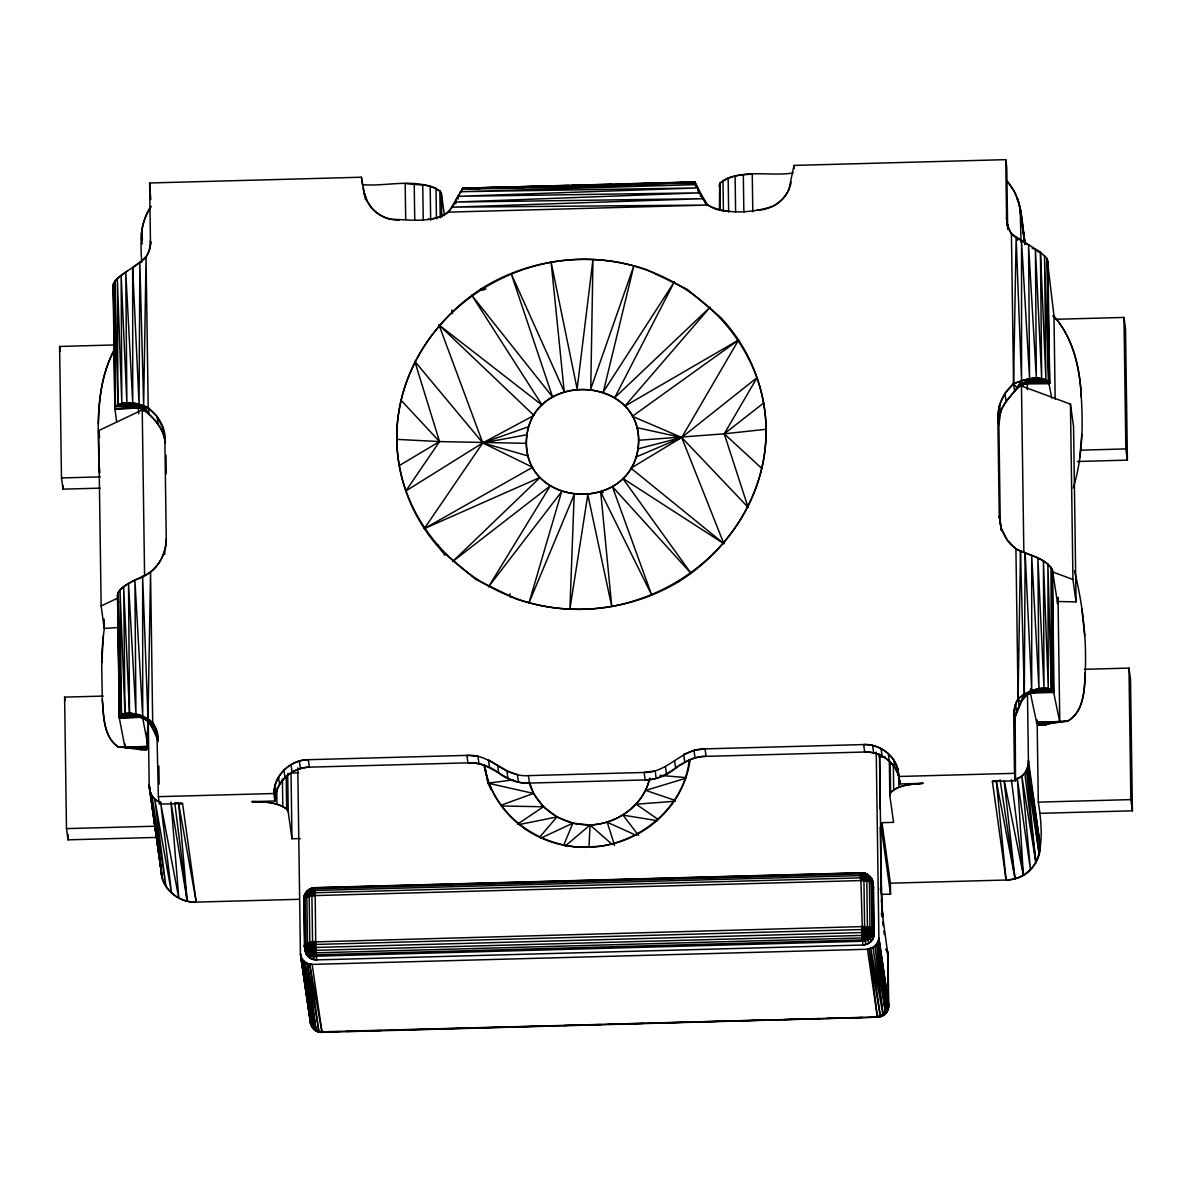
<?xml version="1.0" encoding="UTF-8"?>
<svg xmlns="http://www.w3.org/2000/svg" width="1192" height="1192" viewBox="0 0 1192 1192"><rect width="100%" height="100%" fill="white"/><g stroke="black" fill="none" stroke-linecap="round" stroke-linejoin="round"><path stroke-width="1.5" d="M872.544 883.421L873.542 887.712L874.198 933.738C874.272 939.862 868.774 944.898 862.784 945.018L860.937 880.56C856.765 865.72 873.87 875.822 873.036 883.987L873.691 930.013C873.84 936.122 868.238 941.203 862.278 941.278L316.208 956.178C310.263 956.52 304.511 951.603 304.481 945.524L303.826 899.498C303.543 893.359 308.907 887.593 315.105 887.638L861.175 872.753C866.405 872.469 871.233 876.433 872.648 881.32C872.023 876.224 863.619 873.855 863.947 880.605L864.617 926.631L873.155 929.06L874.198 933.738L872.991 938.789A11.473 10.847 -7.9 0 1 867.344 944.004L862.784 945.018L316.729 959.903L311.425 958.83A11.473 10.847 -7.9 0 1 306.001 953.57L304.943 945.584M304.556 917.974L304.183 896.652L307.104 891.661L315.105 887.638L315.791 950.322C311.872 961.616 303.096 947.074 310.307 942.038L862.889 926.571L870.13 927.51L873.214 929.104L873.855 936.599M863.172 873.423C868.73 873.304 872.738 878.802 873.036 883.987L868.506 881.082L860.937 880.56L861.071 872.946L863.991 873.021M869.937 927.465L869.385 878.132L868.551 875.569L865.541 874.943L860.922 879.368L869.266 881.439L872.455 881.156L873.155 929.06L870.13 932.308C871.71 939.102 865.034 941.904 861.861 935.437L862.889 926.571L863.902 927.823C875.315 929.06 864.9 948.281 861.861 935.437L864.17 926.601L868.685 929.447L871.427 933.977L869.415 938.611L861.861 935.437L315.791 950.322C311.946 950.218 304.69 950.084 304.541 944.928L310.307 942.038L315.791 950.322L316.729 959.903C310.784 960.156 305.077 955.343 305.003 949.264M140.373 749.813L146.393 749.589L148.031 746.401L118.976 747.22C103.108 737.818 103.704 715.856 102.303 699.644C102.095 675.879 100.396 651.92 104.434 628.348M305.435 952.095L304.75 944.556L309.816 942.142L315.537 941.486C300.16 942.41 315.329 966.25 315.791 950.322L309.264 943.975L312.736 941.68L315.791 950.322C310.576 953.391 301.71 950.992 305.882 943.557L305.122 897.591L311.902 895.669L860.937 880.56L863.008 879.607L865.034 875.971L868.849 876.12M313.243 1026.55C309.384 1026.789 319.709 1034.537 322.227 1031.929C315.969 1033.077 310.263 1027.146 310.233 1021.097L300.429 953.779L297.776 767.872M315.925 952.84L314.792 950.337L315.686 947.461C311.753 947.282 312.185 953.287 315.925 952.84L861.995 937.955C865.928 938.134 865.496 932.114 861.741 932.576L315.686 947.461L313.794 950.098L315.567 952.036L315.358 953.54C311.544 953.511 310.516 947.714 314.33 946.701L315.597 944.451L861.652 929.551C868.894 928.687 869.728 940.294 862.129 939.937L316.074 954.837C308.832 955.701 307.998 944.094 315.597 944.451C310.367 945.599 309.071 953.585 315.254 954.196L316.074 954.837L315.075 955.313C306.269 954.226 308.981 943.692 315.537 941.486M862.337 931.593C866.152 931.622 867.165 937.419 863.351 938.432L861.995 937.955L863.872 935.511L861.741 932.576L861.652 929.551L862.68 928.598C870.711 929.164 869.758 940.369 862.278 941.278C867.269 941.114 871.978 937.731 873.334 932.859M305.092 947.253L306.791 951.931L313.645 955.999L315.791 950.322C312.527 950.039 309.19 949.309 306.448 947.431C299.892 939.907 310.099 960.856 316.208 956.178L315.075 955.313M861.741 932.576L862.874 935.392L861.995 937.955M873.214 929.104L873.349 932.278L871.427 933.977L861.861 935.437L868.089 932.382L872.291 928.374L872.097 935.735L868.119 936.688L861.861 935.437L866.226 926.765L867.523 928.285L861.861 935.437L866.897 937.419L870.801 937.433L872.499 932.204L871.158 927.853L861.861 935.437L867.597 935.735L872.023 934.483L873.2 933.351L873.214 929.104L872.738 933.917M1081.293 397.04C1079.907 368.507 1073.381 338.305 1053.981 316.357C1073.441 338.215 1080.056 368.522 1081.293 397.04C1083.2 427.645 1082.321 458.384 1073.277 487.945M101.782 662.484L103.436 635.723M300.608 955.388L310.665 1023.943L315.239 1030.097L322.153 1032.347L317.832 1031.527L313.421 1028.785L310.665 1023.943L300.429 953.779L301.949 959.009A11.354 10.743 -7.9 0 0 307.104 963.449L312.155 964.417L867.478 949.279L877.282 1016.672C882.736 1018.192 889.277 1011.352 888.696 1005.333L887.966 954.166L886.267 949.145L886.55 950.918M860.937 875.584L314.867 890.469L313.019 889.307L313.436 888.427L314.911 888.8L310.129 890.275L306.776 892.897L304.049 898.619C304.049 893.359 309.309 886.937 314.911 888.8L309.741 893.732L309.115 894.849L310.322 895.877C315.478 888.889 315.567 884.032 306.88 892.063L308.028 894.283L312.334 895.609C314.658 891.02 315.493 885.134 308.803 889.813C300.369 900.228 302.545 898.276 313.585 895.505C319.039 882.393 302.172 891.497 303.826 899.498C303.468 893.598 308.683 887.384 314.911 888.8L860.982 873.915L865.764 876.597L869.266 881.439L871.829 879.219M1081.814 434.186L1079.728 457.862M99.592 473.045C97.908 431.325 94.302 385.97 115.251 348.034M455.761 203.817L455.88 200.196L462.839 188.217L694.772 181.914L700.27 193.223L707.78 205.054C726.554 215.335 753.374 212.549 773.012 206.276A34.523 32.646 -7.9 0 0 788.851 189.722L793.976 165.42L1005.735 159.654L1006.778 167.118L1007.598 225.109A35.328 33.406 -7.9 0 0 1007.97 229.4L1006.569 217.644L1005.735 159.654M98.37 423.845C98.861 398.232 102.229 371.546 114.894 348.884M138.793 413.862L138.183 407.768L146.065 409.988M314.196 1029.515L316.148 1030.603L307.462 963.508L303.558 960.841L301.04 956.952L311.857 1026.565L315.12 1030.111L318.845 1031.87L309.741 964.224L307.462 963.508L318.964 1031.512L319.829 1031.944L316.357 1031.005M1074.484 570.685C1082.619 604.18 1086.806 638.346 1085.227 672.839C1084.511 689.706 1084.154 712.607 1066.974 721.413L1036.548 722.173L1030.29 692.627M867.344 874.332L863.291 874.764L860.922 878.221L869.266 881.439L867.97 875.286L862.308 872.753M867.448 926.929L866.793 880.903C866.688 876.925 871.873 879.13 871.218 882.154L871.873 928.181M588.967 847.288L590.085 824.998C617.203 823.955 643.74 805.271 649.715 778.108C643.322 808.638 610.438 828.529 580.236 824.372M876.239 752.092L878.891 938L888.696 1005.333L886.714 1012.127M1085.227 672.839C1084.467 689.617 1084.005 710.924 1068.151 720.922L1039.245 725.243L1036.608 722.486L1059.777 721.994L1058.049 600.708M526.313 443.32C526.685 368.79 647.182 372.738 638.092 448.833C626.947 516.807 517.477 505.408 526.953 434.618C536.802 366.883 648.403 378.728 637.973 448.982C629.063 511.711 527.415 508.373 526.313 443.32L439.55 441.576L396.772 439.356C395.893 377.328 432.368 319.322 484.25 286.914A184.879 174.807 -7.9 0 1 647.033 269.809L687.024 289.209L720.668 317.37A184.685 174.613 -7.9 0 1 766.083 429.284C766.977 491.327 730.487 549.318 678.62 581.726M319.948 1031.542L322.078 1032.347L877.416 1017.208L869.192 949.1L880.396 1016.627L886.252 1012.634L888.696 1005.333L878.891 938L877.789 942.812A11.354 10.743 -7.9 0 1 873.021 947.759L867.478 949.279L874.973 946.224L878.638 940.294L888.338 1008.194L886.073 1012.991L878.727 1017.059L321.959 1031.81L315.269 1030.052L311.634 1026.342M880.024 808.772L879.651 753.97M1000.952 527.52C1004.483 537.026 1010.414 547.351 1020.501 550.853L1018.057 698.81L1015.599 704.055L1013.677 715.334L1014.496 773.325L1015.539 780.79L992.4 781.431L1006.078 880.024C1047.336 878.355 1042.926 831.182 1038.292 802.127L1037.129 720.638M1022.393 699.421L1015.152 717.092L1015.539 780.79M867.314 874.749L870.95 877.774L869.266 881.439L864.274 876.582L862.323 875.554L860.922 876.507L869.266 881.439L869.296 879.636L866.793 880.903M877.416 1017.208L877.595 1015.986M166.269 538.829C166.895 558.169 152.934 574.663 134.89 580.057C128.676 584.035 118.902 586.986 117.546 595.255L119.304 717.942L124.922 747.19L148.061 746.565L142.519 716.988L119.304 717.942L118.038 592.648C123.849 584.274 134.13 580.727 142.816 576.183C157.955 570.908 165.703 553.997 166.269 538.829L164.869 440.206L162.782 427.824L157.076 416.544L148.195 407.336C138.078 403.85 124.981 399.692 115.52 406.532L114.894 408.96L116.682 421.864M888.383 1002.651L887.668 951.752M877.595 1016.091L877.506 1017.029L877.833 1016.165C880.098 1017.223 886.505 1015.107 884.896 1012.604M310.129 1013.796L310.233 1021.097L311.708 1022.766L312.051 1026.983M140.581 407.828L114.894 408.96L113.136 286.274C113.851 278.883 122.016 275.322 127.127 271.12M396.772 439.356C395.953 335.19 491.566 254.715 592.975 259.528C683.552 263.268 764.921 336.636 766.083 429.284C766.918 533.465 671.305 613.94 569.895 609.127C479.318 605.387 397.949 532.019 396.772 439.356A184.685 174.613 -7.9 0 0 442.202 551.285L475.832 579.431L515.778 598.816A184.879 174.807 -7.9 0 0 678.606 581.711M102.303 699.644C103.719 715.826 103.391 736.284 117.919 746.833L139.33 749.425L146.393 749.589L147.45 748.725L147.763 720.892M887.638 952.989L887.697 955.15M305.659 949.264L307.119 942.947L315.791 950.322C311.455 951.41 302.738 951.156 304.854 944.392L308.534 947.863L315.791 950.322L310.293 954.3M888.338 1008.194L877.848 942.485L887.221 1010.876L884.166 1014.466L878.727 1017.059M478.081 756.339L466.906 755.37L308.311 759.691C287.659 759.751 269.481 780.447 275.114 800.994L251.974 801.62C263.685 801.873 276.767 801.799 286.646 809.01L288.226 811.871L291.965 838.766L300.22 838.542M275.129 784.977L276.171 792.442L275.114 800.994C274.98 786.899 284.739 774.115 297.806 769.361A36.028 34.061 -7.9 0 1 309.339 767.156L467.935 762.835C491.283 760.839 506.123 785.096 529.471 783.084L645.17 779.941C668.712 780.596 682.524 755.683 706.066 756.354L864.662 752.018C882.482 751.303 899.617 765.711 899.841 783.949L922.981 783.323C911.954 784.291 899.081 784.455 890.603 792.546L889.828 795.466L893.553 822.361L881.991 822.674L882.14 833.64L890.543 894.149L881.246 894.402M881.991 822.674L890.379 883.183L1006.078 880.024C1024.017 879.696 1040.527 864.543 1040.318 846.201L1028.428 760.541L1027.474 694.146M887.161 1008.238L888.591 1006.018C887.995 1011.606 883.555 1017.432 877.282 1016.672M1051.731 398.217L1048.528 381.276C1037.86 374.795 1024.241 379.563 1013.572 383.735L1004.96 393.435L999.567 404.997L997.838 417.483L999.254 516.121L1001.474 530.663M999.567 404.997L1000.609 412.462L998.881 424.963L1000.282 523.586M873.691 930.013L870.115 933.708L861.861 935.437L870.13 927.51L872.887 932.889L872.797 929.879M689.289 759.706C684.223 809.219 636.573 845.903 588.252 847.259C540.334 848.734 491.089 814.374 484.801 765.279M887.369 1010.488L883.734 1014.675L885.656 1013.394L883.734 1014.675L885.418 1013.215L876.612 944.481L887.221 1010.876L883.555 1015.167L881.305 1015.912L885.626 1013.334L874.973 946.224L883.212 1015.212L886.535 1012.068L886.535 1010.622M728.699 211.059A34.702 32.825 -7.9 0 1 707.78 205.054C705.858 206.842 691.524 172.751 695.1 184.611M117.546 595.255L117.993 592.707L121.465 714.5L119.543 716.347L117.546 595.255L118.574 602.63M861.071 872.946L315.001 887.831L309.428 892.465L306.672 896.846L305.137 894.268L306.88 892.063L310.069 889.903L314.911 888.8L308.683 891.81L304.765 897.874L304.467 895.386L305.927 892.57M307.655 891.05L308.773 893.24L314.882 895.46L312.602 894.417L310.546 895.296M863.947 880.605L868.744 877.863L872.499 883.034C873.11 878.772 865.943 873.84 864.96 879.964L863.947 880.605L863.008 879.607M313.913 888.859L314.867 890.469C313.854 892.48 309.041 889.739 312.006 888.368M304.303 896.175L304.467 895.386M1017.059 778.674C1024.643 776.171 1028.815 768.229 1028.428 760.541C1029.054 769.108 1023.362 778.197 1014.377 779.151M885.313 1013.826L886.595 1012.157L885.879 1013.155M719.432 209.524L719.7 183.508C739.979 167.55 769.823 176.982 793.157 172.944M860.982 873.796L864.9 873.349L861.011 873.244L865.526 875.733L869.266 881.439L870.458 877.848L869.609 876.165L870.95 877.774M138.049 408.007L114.894 408.96L114.819 281.431C126.337 267.395 152.129 263.134 150.445 240.993L149.626 182.987L361.385 177.221L365.497 199.705M886.923 1007.508L888.1 1006.704L887.384 1009.415L888.576 1007.061M303.826 899.498L305.122 897.591M719.104 186.205L719.879 183.285C728.357 175.194 741.23 175.03 752.256 174.062L752.793 211.714M879.294 756.905L879.443 754.938M888.696 1005.333L887.399 1007.24M314.241 1028.711C311.648 1027.504 317.415 1032.883 319.367 1031.14M869.713 880.858L869.296 879.636L871.218 882.154L871.546 881.141M865.884 873.602C855.364 870.726 870.369 875.613 869.266 881.439L869.519 876.239M791.16 182.093C788.27 198.081 773.34 209.762 757.352 210.269M1000.609 412.462C1003.858 399.484 1016.24 392.63 1021.38 380.725C1014.362 395.491 996.587 405.965 998.881 424.963C995.305 409.735 1001.951 393.747 1013.572 383.735C1024.256 379.577 1037.919 374.914 1048.588 381.336L1049.675 383.481L1026.237 383.586C1020.203 382.721 1007.583 395.625 1029.456 378.847L1019.16 386.342L1021.589 384.643M157.955 740.441A35.328 33.406 -7.9 0 0 153.723 729.877L146.124 717.957L144.456 717.852L150.401 723.455L157.985 740.47C159.862 721.041 138.168 709.493 121.45 714.515L119.543 716.347L140.76 716.943L119.543 716.347L124.713 715.692L141.252 716.75M563.727 845.113L572.86 823.18L590.085 824.998L612.345 844.606M276.171 792.442C280.239 777.84 294.379 767.663 309.339 767.171L308.311 759.691C290.431 759.93 273.579 775.173 274.071 793.514L158.372 796.673L156.942 733.005M1001.265 530.097L999.254 516.121L1001.34 528.503L1007.046 539.767L1015.927 548.99L1018.057 698.81A35.328 33.406 -7.9 0 0 1013.677 715.334L1014.705 722.799A35.328 33.406 -7.9 0 1 1019.1 706.275L1023.675 694.534C1032.257 690.079 1044.356 684.893 1053.341 690.883L1059.718 721.696L1036.548 722.173L1039.245 725.243L1046.442 725.138M309.115 894.849L308.43 896.28L306.106 894.849L306.895 891.467L313.943 888.77M870.339 934.468L870.786 930.222L868.223 927.063L867.523 928.285M304.854 944.392L304.869 948.162L304.511 945.971M1017.387 240.262L1018.057 238.773C1009.937 235.062 1006.853 226.018 1006.569 217.644A35.328 33.406 -7.9 0 0 1011.427 233.915L1013.572 383.735L1014.601 391.2L1021.067 384.986L1036.37 378.236L1020.561 385.299L1036.37 378.236L1022.781 384.048M305.897 945.897L305.882 943.557L309.637 947.223L315.791 950.322L308.281 953.123C305.092 951.395 306.597 940.786 309.264 943.975M338.915 1031.661L320.246 1032.257L316.163 1030.484L305.375 962.361L313.988 1028.89L313.421 1028.309M314.911 888.8L309.041 892.182L305.733 897.263L305.182 895.162M150.788 206.738C139.494 223.098 140.552 243.555 141.714 262.419M151.041 206.305C144.485 217.465 139.211 230.771 142.369 243.883M113.374 284.069L114.819 281.431L117.934 404.654L115.46 406.606L113.374 284.069L114.894 408.96M455.88 200.196C446.374 226.107 412.402 219.522 390.961 219.298A34.523 32.646 -7.9 0 1 371.263 207.602L367.166 201.15L364.663 193.73C367.955 209.524 383.407 220.445 399.245 220.043M1021.38 380.725L1016.999 388.309L1019.533 386.029L1021.469 385.97L1070.446 404.133L1073.56 426.542L1076.063 601.885L1057.423 601.483M305.897 892.748L308.072 890.707M738.548 340.048L632.341 416.306L681.705 437.479L723.857 543.656L630.955 468.173L681.705 437.479L738.548 340.048L624.802 406.189L710.238 307.089L614.714 397.681L674.404 281.744L603.331 391.915L633.861 265.786L590.755 388.979L592.975 259.528L577.122 388.89L551.121 262.151L564.218 391.572L511.144 273.549L552.596 397.04L471.689 295.154L542.226 405.265L439.014 324.999L482.79 442.902L532.586 467.294L424.307 528.607L482.79 442.902L533.971 415.427L439.014 324.999M152.695 722.412L151.429 724.468L153.723 729.877L152.695 722.412L150.55 572.577L148.002 719.029L152.695 722.412A35.328 33.406 -7.9 0 1 157.553 738.682L157.97 741.662M150.863 243.973L150.445 240.993A35.328 33.406 -7.9 0 1 146.05 257.517L132.655 267.5L132.744 403.268L125.771 272.044L126.888 402.941L121.137 275.397L121.822 403.432L117.352 278.615L117.934 404.654L139.837 407.634L115.46 406.606M427.913 219.254A34.702 32.825 -7.9 0 0 448.639 212.116L462.854 188.217L568.584 185.43M307.476 948.087L306.642 949.875L305.763 946.865M887.221 1010.876L887.802 1010.071M869.341 934.796L870.115 933.708L869.192 932.874L861.861 935.437M307.715 943.781L310.307 942.038M862.65 935.988L863.604 936.286M870.16 937.612L867.538 939.922M308.966 889.694L309.041 892.182L313.824 893.598L314.852 892.748L860.922 877.848M309.711 889.336L309.264 890.797L310.874 892.138L314.852 892.748L314.241 891.169M864.379 940.071L862.129 939.937L863.351 938.432M321.959 1031.81L309.741 964.224L312.155 964.417L321.959 1031.81L320.246 1032.257M539.797 837.022L556.917 816.937L572.86 823.18L540.87 838.125M860.937 880.56L862.188 878.474L861.503 876.701M1027.951 693.908L1037.517 689.006L1024.822 696.262L1026.357 694.727L1043.715 688.231L1027.802 693.61L1029.068 692.91M884.166 1014.466L885.418 1013.215L885 1013.99M862.323 875.554L860.937 875.017L862.621 873.766L866.614 873.959L863.202 872.917M1027.146 694.072L1020.784 702.326L1018.057 698.81L1023.675 694.534L1022.781 698.899L1030.35 691.166L1024.822 696.262M880.143 889.351L881.424 887.429L879.547 755.937M868.551 938.581L865.079 940.875M1027.31 389.635L1027.266 383.496L1048.588 381.336L1047.172 258.604L1040.452 252.197L1011.427 233.915M565.097 846.141L590.085 824.998M311.216 888.413L310.307 890.603L314.852 892.748M636.23 456.938L681.705 437.479L757.054 377.655L724.244 433.813L748.084 507.315L681.705 437.479L636.96 427.66M763.64 403.03L724.244 433.813L638.629 440.265M529.471 783.084A46.011 43.508 -7.9 0 1 498.703 772.967A47.471 44.894 -7.9 0 0 483.922 765.085A47.516 44.923 -7.9 0 0 467.935 762.835L466.906 755.37C490.255 753.359 505.095 777.646 528.443 775.619L644.127 772.461L645.17 779.941A46.011 43.508 -7.9 0 0 675.611 768.14L678.099 766.203M863.842 873.125L868.551 875.569M881.261 893.568L881.424 887.429L881.633 896.697A22.827 0.864 88.4 0 0 882.259 910.926L882.78 916.827L881.484 900.481M862.74 934.975L863.485 934.304M656.181 778.361L655.153 770.896L644.127 772.461C667.684 773.131 681.481 748.218 705.038 748.874L863.634 744.553C878.727 743.897 893.568 754.014 897.725 768.676M1036.98 719.819L1037.04 723.544L1068.151 720.922M517.477 824.179L543.448 806.761L556.917 816.937L519.518 824.491M308.43 948.564L307.685 949.056L308.579 950.486M1046.04 379.697L1024.584 383.422L1046.04 379.697L1025.567 383.362L1048.588 381.336L1044.55 255.49L1045.906 379.622L1040.467 252.212L1032.153 248.1M679.336 765.234L688.797 760.109M528.712 426.662L482.79 442.902L405.802 491L439.55 441.576L414.786 361.34L482.79 442.902L527.981 455.925M882.006 1015.957L883.212 1015.212M308.847 889.634L310.68 888.651M869.192 932.874L870.13 932.308M399.216 465.61L439.55 441.576L400.87 400.065M862.129 939.937C867.672 939.296 868.387 931.012 862.442 930.594L861.652 929.551M879.592 1016.91L877.506 1017.029L880.65 1016.359M866.539 939.519L862.278 941.278M305.107 946.135C304.556 953.421 311.335 953.332 315.791 950.322M119.409 627.499L104.24 628.378L101.141 605.968L98.638 430.64L142.221 409.944L144.157 409.899C153.813 418.556 164.034 428.688 165.018 442.366M101.141 605.968L117.904 598.012M1021.887 384.48L1024.718 383.347L1023.347 383.794M424.307 528.607L540.14 477.396L452.632 561.566L550.227 485.904L488.467 586.911L561.611 491.67L528.995 602.854L574.186 494.606L569.895 609.127L587.82 494.71L611.749 606.505L600.708 492.013L651.726 595.106L612.345 486.56L691.166 573.501L622.716 478.32L723.857 543.656M308.803 889.813L312.691 888.204L322.674 888.025M313.228 888.129L312.08 889.664L314.867 890.469M313.436 888.427L315.001 887.831L313.168 887.831M683.746 754.387L693.893 750.453L705.038 748.874L706.066 756.354A47.516 44.923 -7.9 0 0 690.168 759.468A104.24 98.564 -7.9 0 1 656.27 821.184A103.853 98.191 -7.9 0 1 599.844 846.335L580.266 847.199M316.849 1030.067L313.734 1029.009L303.558 960.841L311.857 1026.565L313.451 1028.711M147.212 731.962L147.45 748.71L124.996 747.488L148.091 746.713M500.789 805.315L533.524 793.425L543.448 806.761L500.923 805.971M315.954 1029.292L314.137 1029.441L312.408 1027.176M152.054 725.958L149.596 720.043L147.197 719.402L150.818 722.993L140.731 715.558L129.675 713.248L147.659 719.968L138.987 716.198L134.487 715.9L140.164 716.452L125.801 714.976L124.713 715.692L121.45 714.515L120.034 589.861L124.951 713.427L144.128 717.182L143.1 716.824M313.123 889.411L314.077 889.113M137.81 407.396L117.799 404.744C142.146 395.893 167.223 417.334 165.166 442.783M314.047 951.127L314.986 950.829M685.832 778.257L645.692 790.371L675.387 800.488M1025.567 383.362L1048.588 381.336M1024.584 383.422L1041.793 378.564L1024.137 383.511M138.987 716.198L128.289 714.276L125.801 714.976L135.635 715.2L145.096 718.761L129.675 713.248M638.092 448.833L681.705 437.479M1023.511 383.705L1026.535 384.107M1027.802 693.61L1048.498 688.544L1030.052 692.627L1051.418 689.453L1053.341 690.883L1052.342 569.761C1044.833 557.335 1028.204 555.07 1015.927 548.99M866.003 927.302L863.902 927.823L861.592 926.586L864.617 926.631M311.678 888.219L312.691 888.07M1030.827 692.507L1048.498 688.544M310.903 888.725L314.077 888.621M482.79 442.902L526.849 434.752M1058.064 721.831L1039.245 725.243L1058.138 721.741M862.665 873.006L861.175 872.753M1052.566 316.118L1053.981 315.865L1047.172 258.604L1047.604 280.642M1027.266 383.496L1026.237 383.586L1049.675 383.481L1047.932 260.795M315.105 887.638L312.93 887.98L315.239 888.234L314.003 887.936M313.809 1029.158L315.344 1030.395L318.607 1030.573M491.134 789.685L487.96 783.174L513.365 779.851M1037.904 724.438L1059.777 721.518L1036.638 722.635M766.083 429.284L724.244 433.813L761.986 468.59M860.937 875.017L863.291 874.764M1053.341 690.883L1030.707 692.775L1030.663 689.065L1030.707 692.775L1051.418 689.453L1050.986 566.945L1053.341 690.883L1030.946 693.088L1054.086 692.448L1052.342 569.761C1045.95 558.616 1031.303 556.202 1020.501 550.853L1024.315 694.116L1018.057 698.81L1019.1 706.275M307.685 892.003L306.731 891.869M675.342 801.218L636.141 804.227L657.909 819.247M922.981 783.323C911.925 784.425 898.112 784.202 890.201 793.187L889.828 795.466L889.336 760.764M315.314 1030.32L316.968 1031.065L313.734 1028.8L318.964 1031.512M128.289 714.276L121.45 714.515L141.684 716.675M480.093 188.574L468.992 188.902L480.108 188.619M507.852 187.74L524.51 187.233M546.711 186.578L568.912 185.907M587.418 185.341L611.466 184.626M626.262 184.179L655.868 183.285M666.969 182.957L694.727 182.123L663.199 182.957M695.726 186.667L695.174 182.51L461.751 189.185L696.158 184.611L460.231 191.703L697.663 187.934L457.862 196.322L700.047 192.836L454.867 202.074L703.325 198.677L451.947 207.155L707.78 205.054L448.639 212.116M572.294 185.341L611.258 184.313M616.815 184.164L655.779 183.151M511.577 187.77L524.525 187.412M555.993 186.548L568.957 186.205M600.425 185.341L611.526 185.043M642.995 184.179L655.958 183.821M687.426 182.972L694.936 183.389M480.421 289.149L485.978 289M480.525 290.073L484.235 289.894M100.217 488.139L63.027 489.152L61.477 477.947L59.6 346.455L115.132 344.935M1055.471 319.292L1123.967 317.43L1125.516 328.634L1127.394 460.127L1077.419 461.498M61.477 477.947L100.351 476.889M1081.412 450.144L1125.844 448.922L1127.394 460.127M156.882 837.41L68.033 839.824L66.484 828.619L64.606 697.126L103.481 696.068M1084.541 669.308L1128.973 668.101L1130.523 679.306L1132.4 810.813L1039.841 813.331M119.304 717.942L142.444 717.316M148.121 746.862L117.919 746.833M298.447 772.818L291.027 773.012L291.965 838.766M879.622 756.965L885.194 756.816M1014.496 773.325L898.813 776.484C898.589 758.246 881.439 743.838 863.634 744.553L864.662 752.018A36.028 34.061 -7.9 0 1 876.269 753.582C889.47 757.591 899.617 769.987 899.841 783.949L897.502 768.006M66.484 828.619L155.333 826.205M1038.292 802.127L1130.85 799.608L1132.4 810.813M344.95 887.414L367.24 886.818M387.668 886.252L409.959 885.641M432.249 885.045L452.677 884.479M474.967 883.883L497.258 883.272M519.548 882.661L541.838 882.05M562.266 881.499L584.557 880.888M606.847 880.277L629.138 879.666M649.565 879.115L673.703 878.459M694.146 877.893L716.422 877.297M736.865 876.731L759.155 876.12M781.431 875.524L803.721 874.913M824.149 874.347L846.439 873.751M148.255 719.968L149.179 784.515L161.054 870.19C161.009 888.427 178.487 902.94 196.233 902.106L299.073 899.304M346.35 1031.453L381.634 1030.499M390.916 1030.246L426.2 1029.277M433.635 1029.083L468.918 1028.115M478.215 1027.862L513.499 1026.908M520.919 1026.699L556.217 1025.731M563.637 1025.537L600.783 1024.524M608.218 1024.315L643.501 1023.362M652.784 1023.108L688.082 1022.14M695.502 1021.931L732.648 1020.918M740.083 1020.724L775.366 1019.756M784.649 1019.503L819.947 1018.549M827.367 1018.341L862.665 1017.387M870.086 1017.178L877.521 1016.97M462.854 188.217L463.45 189.081L462.839 188.217L695.204 182.6M147.763 729.176L148.031 747.786L124.981 747.012L146.393 749.589L136.514 747.578L124.996 747.488L124.936 743.778M132.297 714.202L128.84 714.202L135.635 715.2L124.966 713.442L123.67 586.702L129.496 713.218L135.948 714.142L148.002 719.029L142.638 576.287L142.712 716.347L134.89 580.057L135.948 714.142L128.527 583.529L129.496 713.218L124.951 713.427L142.34 717.182L130.137 715.438L140.477 716.526M251.974 801.62C263.775 801.799 277.095 801.739 286.885 809.234L288.226 811.871L287.689 773.519M444.467 215.633L441.442 193.775L439.863 190.914C416.813 177.027 387.489 186.801 362.428 184.685L361.385 177.221M148.031 747.801L125.681 747.235M863.932 873.319L864.9 873.349M320.812 1032.078L322.019 1032.138M138.242 716.556L141.476 716.735M1037.04 723.559L1059.211 721.89M310.65 942.738L313.079 942.902M316.148 1030.603L313.824 1029.083L314.539 1029.784M660.055 775.381L685.743 777.571M599.621 492.341L603.122 492.683M160.622 802.35C152.695 800.219 148.97 792.144 149.179 784.515L161.054 870.19C161.278 888.427 178.428 902.836 196.233 902.106L182.555 803.512A36.028 34.061 -7.9 0 1 176.043 803.095M137.214 407.649L138.034 408.334M862.874 935.392L863.872 935.511M117.799 404.744L138.898 407.426L121.733 403.522L142.802 408.945L126.874 403.03L144.605 410.197M869.594 928.27L870.771 928.419M314.107 1029.277L316.61 1031.08M880.948 1015.152L882.08 1015.301M138.823 716.377L144.128 717.182M657.209 820.677L622.984 815.134L638.569 835.458M869.4 880.56L865.913 880.203M313.883 955.552L316.208 956.178M142.519 717.539L132.923 714.276L139.956 716.332L146.08 719.64L137.631 715.185L147.853 720.996L137.631 715.185M698.467 192.836L700.27 193.223L702.624 199.079M487.96 783.174L533.524 793.425L529.769 783.114M121.733 403.522L141.192 408.096M1037.457 251.512L1040.452 252.197L1041.674 378.49L1035.431 248.949L1036.34 378.147L1028.562 244.956L1029.575 378.758L1021.544 240.903L1021.559 380.65L1016.135 237.491L1013.572 383.735L1017.119 388.056M313.794 950.098L314.792 950.337M308.281 953.123L307.149 952.11M306.776 892.897L305.077 894.03M865.66 874.198L867.97 875.286M313.362 943.841L315.597 944.451M578.582 824.328C556.068 820.707 535.476 804.749 529.188 782.414M313.734 1028.8L315.314 1030.097L314.405 1029.486M139.509 407.56L140.388 407.843L126.874 403.03M489.45 767.246L488.422 759.781L507.017 771.269L517.373 774.651L518.416 782.116M1052.685 571.951L1072.949 579.476L1076.063 601.885M315.835 1030.171L314.733 1029.59M870.786 877.431L873.036 883.987L872.231 881.126M314.062 949.324L315.001 949.741M636.439 835.443L607.22 822.242L614.565 845.277M145.23 718.851L147.659 719.968M161.009 802.439C154.662 800.726 150.386 795.228 149.551 788.836L162.365 878.653L152.01 795.898L165.941 886.49L154.766 799.296L171.559 893.151L160.846 804.153L178.815 898.187L170.963 801.948L187.233 901.241L178.621 803.408L174.747 802.887L187.233 901.241M135.098 713.963L137.378 715.111M867.418 874.615L864.602 873.468L867.776 875.673L869.236 880.486M314.33 946.701L315.686 947.461M1029.456 245.477L1018.057 238.773M164.198 436.272C159.296 421.298 146.422 410.391 132.863 403.358L142.176 408.662M132.863 403.358L143.547 409.482M310.665 1023.943L311.529 1025.12M141.937 408.454L143.219 409.199M312.036 1022.93L310.233 1021.097L310.993 1024.762L312.975 1027.385M318.815 1031.557L317.638 1030.707M318.055 1031.482L316.998 1030.722M314.137 1029.352L314.897 1029.977M867.106 874.645L871.769 879.383M312.244 954.941L313.645 955.999M140.731 715.558L147.853 720.996M524.45 828.514C503.426 813.48 488.377 790.654 483.922 765.085M149.328 722.292L145.946 719.253L151.429 724.468L147.435 720.653L150.401 723.738L148.583 721.13M144.456 717.852L150.401 723.455M867.999 874.913L871.68 879.011M144.157 409.899L139.255 404.475L146.75 412.03L143.785 405.727L149.224 414.801L148.195 407.336L146.05 257.517L143.651 405.667L139.851 262.583L139.077 404.401L132.655 267.5M312.349 1026.163L313.079 1027.012M866.39 874.898L869.266 881.439M869.937 880.098L871.218 882.154M147.853 720.177L153.723 729.877M311.797 1026.401L312.542 1027.608M886.267 949.145L886.982 949.845M886.476 950.113L887.176 951.112M1006.838 180.782L1014.094 191.286L1018.981 202.506L1024.986 243.302M1007.285 181.333C1022.557 198.215 1021.797 221.891 1024.956 242.959M437.688 544.655L444.899 555.383M310.68 1022.006L311.499 1024.42L310.68 1022.006L311.604 1023.392M311.291 1025.597L311.857 1026.565L302.083 959.009M313.824 893.598L314.882 895.46M315.358 953.54L316.074 954.837M861.592 926.586L862.68 928.598M881.424 898.828L882.78 916.827M887.802 953.868L882.348 913.996M872.306 930.52L872.902 931.772M871.918 882.289L873.542 887.712L872.589 881.156M307.685 950.277L306.448 947.431L306.061 949.562M703.697 199.243L705.5 203.609M309.13 953.138L309.637 954.449M1057.542 603.465L1057.885 597.43L1057.677 603.822L1052.342 569.761M881.618 903.804L881.946 905.115M451.753 310.099L452.543 313.6M305.212 948.802L304.72 945.45M1004.305 781.043L1023.362 875.152L1017.342 778.555L1030.484 869.728L1021.842 776.126L1035.908 862.77L1026.431 770.449L1039.26 854.753L1028.249 764.087L1040.318 846.201M308.028 894.283L308.43 896.28M363.083 187.993L364.722 196.248M1004.141 781.073L1015.048 878.668L996.318 781.118L992.4 781.431A36.028 34.061 -7.9 0 0 1000.803 780.209M868.223 927.063L868.685 929.447M484.667 765.473L487.632 781.401M881.856 908.185L882.214 910.152M196.233 902.106L178.621 803.408L182.555 803.512L159.415 804.138L158.372 796.673M872.157 933.515L871.859 930.967M1081.889 609.038L1084.69 635.679M882.095 911.671L882.497 914.145M142.369 238.311L141.505 232.798L142.459 240.099M887.519 951.35L887.966 954.166M509.923 593.81L510.474 597.386M1015.048 878.668L1000.177 780.373L996.318 781.118L1006.078 880.024M873.021 947.64L883.048 1015.033L870.831 948.653L880.277 1016.21M698.259 191.316L697.827 188.276L697.961 190.78M1019.026 202.864L1020.546 213.74M1021.052 217.361L1024.852 244.524M149.283 786.72L161.054 870.19L160.98 864.707M1024.911 243.6L1020.441 209.881M1007.166 223.321L1008 229.296M1004.96 393.435L1005.988 400.899M1015.599 704.055L1016.627 711.535M1014.109 709.627L1015.152 717.092M893.926 760.168L894.954 767.633M888.308 753.508L889.351 760.988M881.052 748.487L882.08 755.952M793.976 165.42L794.394 168.415M872.633 745.432L873.662 752.897M881.395 913.161L881.886 916.722M882.631 922.057L883.123 925.618M883.868 930.952L884.36 934.513M872.216 935.526L872.738 939.266M870.413 937.851L870.92 941.591M868.029 939.654L868.551 943.394M865.258 940.831L865.779 944.571M694.012 750.438L695.04 757.918M683.657 754.447L684.7 761.926M674.583 760.675L675.611 768.14M665.508 766.888L666.537 774.353M528.443 775.619L529.471 783.084M506.928 771.209L507.956 778.689M497.675 765.487L498.703 772.967M487.439 779.434L487.781 781.922M477.962 756.339L479.005 763.804M299.341 761.062L300.384 768.527M291.012 764.579L292.055 772.043M313.213 955.88L313.72 959.62M304.183 896.652L304.526 899.155M310.397 954.866L310.918 958.591M283.905 769.987L284.948 777.467M307.983 953.183L308.505 956.923M306.106 950.963L306.627 954.703M278.481 776.946L279.524 784.425M149.626 182.987L150.788 199.526M162.782 427.824L163.826 435.289M157.076 416.544L158.104 424.024M164.541 551.315L164.958 554.31M155.303 727.522L156.346 734.987M98.638 430.64L99.592 437.524M59.6 346.455L60.271 351.253M64.606 697.126L65.053 700.33M150.55 792.754L162.365 878.653M1025.075 244.315L1020.173 207.915L1021.023 242.125M1027.593 767.41L1039.26 854.753M1011.412 779.732L1023.362 875.152M1024.792 773.146L1035.908 862.77M873.468 930.907L873.572 931.772M113.136 286.274L113.925 293.5M99.562 472.553L98.891 460.991M694.757 181.899L694.832 182.763M700.27 193.223L700.479 196.322M872.023 934.483L872.097 935.735M888.1 1006.704L888.174 1008.045M304.541 944.928L304.616 946.418M306.597 895.386L306.672 896.846M881.544 893.359L881.722 899.394M458.264 195.533L458.324 198.945M1047.798 289.82L1049.675 383.481M881.231 891.854L880.292 827.293M1123.967 317.43L1125.844 448.922M1128.973 668.101L1130.85 799.608M1070.446 404.133L1072.949 579.476M1053.981 315.865L1055.173 399.32M1023.034 382.304L1023.079 385.999M1021.469 385.97L1023.839 552.075M898.708 774.487L898.887 787.271M893.329 764.176L893.702 789.745M890.171 761.494L890.603 792.546M890.379 883.183L890.543 894.149M743.316 174.688L743.868 212.34M735.106 176.029L735.613 211.893M728.163 178.01L728.655 212.087M722.978 180.484L723.41 210.969M719.879 183.285L720.266 210.179M441.77 217.093L441.442 193.775L440.444 191.54L433.977 187.382L428.032 185.579L405.176 183.523L405.697 219.388M439.863 190.914L440.235 217.808M436.019 188.306L436.451 218.792M430.178 186.131L430.655 220.207M422.743 184.551L423.249 220.416M414.22 183.657L414.727 219.522M311.902 895.669L312.557 941.695M309.16 896.116L309.816 942.142M306.851 896.771L307.506 942.798M304.079 898.53L304.75 944.556M286.184 776.126L286.646 809.01M282.415 779.002L282.802 806.403M276.753 789.626L276.961 804.227M166.001 455.12L166.269 473.731M158.879 766.083L159.132 784.202M143.278 407.485L143.338 411.195M142.221 409.944L144.59 576.064M104.121 619.155L104.24 628.378M62.982 485.457L63.027 489.152M67.959 834.281L68.033 839.824M580.221 847.214A104.24 98.564 -7.9 0 1 524.42 828.544M1025.15 552.716L1024.315 694.116C1032.421 689.9 1042.24 686.368 1051.314 689.408L1047.902 564.025L1048.275 688.514L1043.432 561.089L1043.998 688.231L1037.904 558.214L1038.962 688.723L1031.706 555.427L1031.706 690.63L1025.15 552.716M871.441 932.993L871.427 933.977L871.233 931.518L871.441 932.993M315.239 888.234L312.244 888.681L315.239 888.234M1017.879 201.701L1017.327 198.021L1017.774 201.671"/></g></svg>
